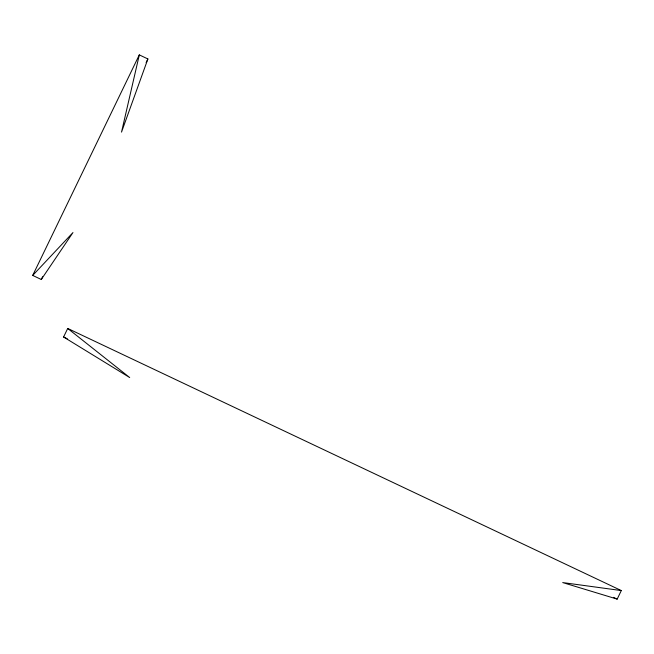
<?xml version="1.0" encoding="UTF-8"?>
<svg xmlns="http://www.w3.org/2000/svg" width="654" height="654" viewBox="0 0 654 654"><rect width="100%" height="100%" fill="white"/><g stroke="black" fill="none" stroke-linecap="round" stroke-linejoin="round"><path stroke-width="0.98" d="M139.31 54.887L121.521 132.116L147.886 58.95L139.31 54.887L32.7 275.424L41.276 279.487L72.962 232.571L32.7 275.424M41.276 279.487L42.608 276.732M146.112 62.62L147.886 58.95M67.714 328.455L129.705 377.554L63.585 336.998L67.714 328.455L621.3 590.57L617.172 599.113L562.718 582.575L621.3 590.57M63.585 336.998L67.272 338.747M613.477 597.364L617.172 599.113"/></g></svg>
